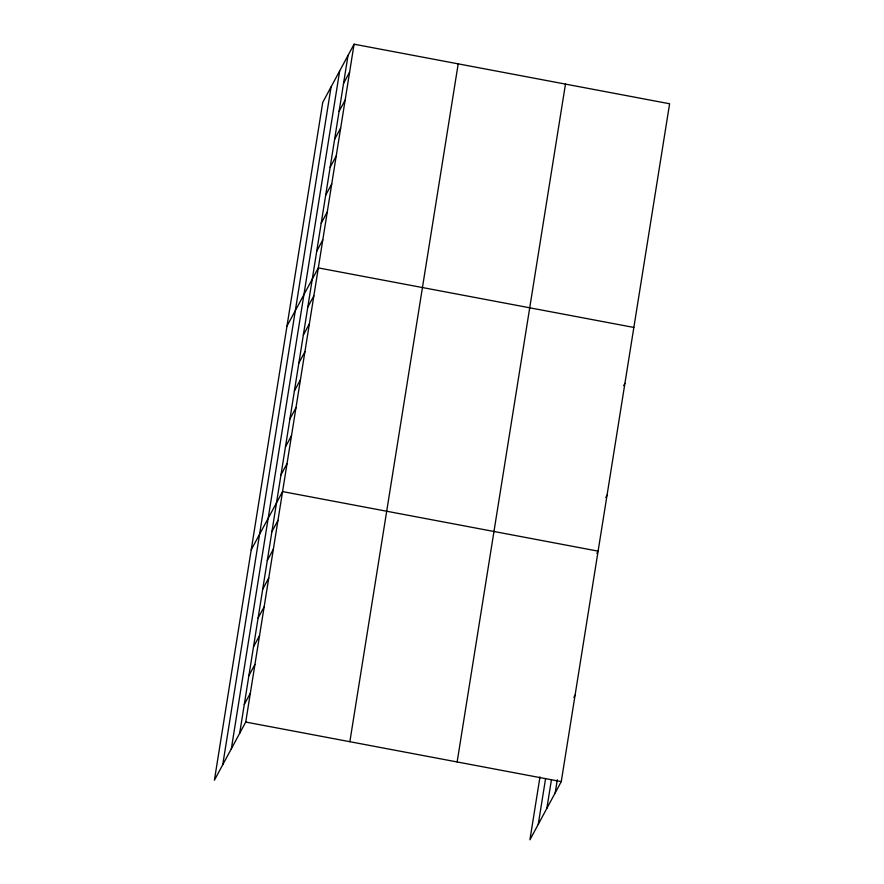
<?xml version="1.0" encoding="UTF-8"?>
<svg xmlns="http://www.w3.org/2000/svg" width="884" height="884" viewBox="0 0 884 884"><rect width="100%" height="100%" fill="white"/><g stroke="black" fill="none" stroke-linecap="round" stroke-linejoin="round"><path stroke-width="1.33" d="M222.735 764.759L331.08 86.897M231.332 748.792L339.677 70.941M239.674 733.311L348.02 55.449M354.075 44.2L322.737 102.389L214.392 780.24L245.73 722.051L354.075 44.2L669.608 103.76L561.263 781.611L529.925 839.8L539.969 776.948M349.854 741.709L458.199 63.858M457.138 761.953L565.473 84.102M538.268 824.308L545.594 778.484M546.865 808.352L551.461 779.544M555.196 792.86L557.296 779.765M343.544 83.416L349.6 72.156M339.08 111.373L345.136 100.124M334.605 139.34L340.66 128.081M330.141 167.297L336.196 156.048M325.666 195.253L331.732 184.005M321.201 223.221L327.257 211.972M316.726 251.178L322.793 239.929M286.991 326.086L318.317 267.896L633.85 327.445M307.787 307.102L313.853 295.853M303.322 335.069L309.378 323.82M298.858 363.026L304.914 351.777M294.383 390.993L300.438 379.733M289.919 418.95L295.974 407.701M285.444 446.917L291.499 435.657M280.979 474.874L287.035 463.625M251.233 549.771L282.571 491.581L598.092 551.141L596.888 553.395M271.907 531.649L277.963 520.389M267.3 560.456L273.355 549.207M262.692 589.263L268.747 578.014M258.084 618.071L264.15 606.822M253.487 646.878L259.542 635.629M248.879 675.685L254.935 664.436M244.271 704.493L250.338 693.244M623.695 385.623L624.911 383.369M605.827 497.471L607.032 495.217M573.86 697.432L575.075 695.189M245.73 722.051L561.263 781.611"/></g></svg>
